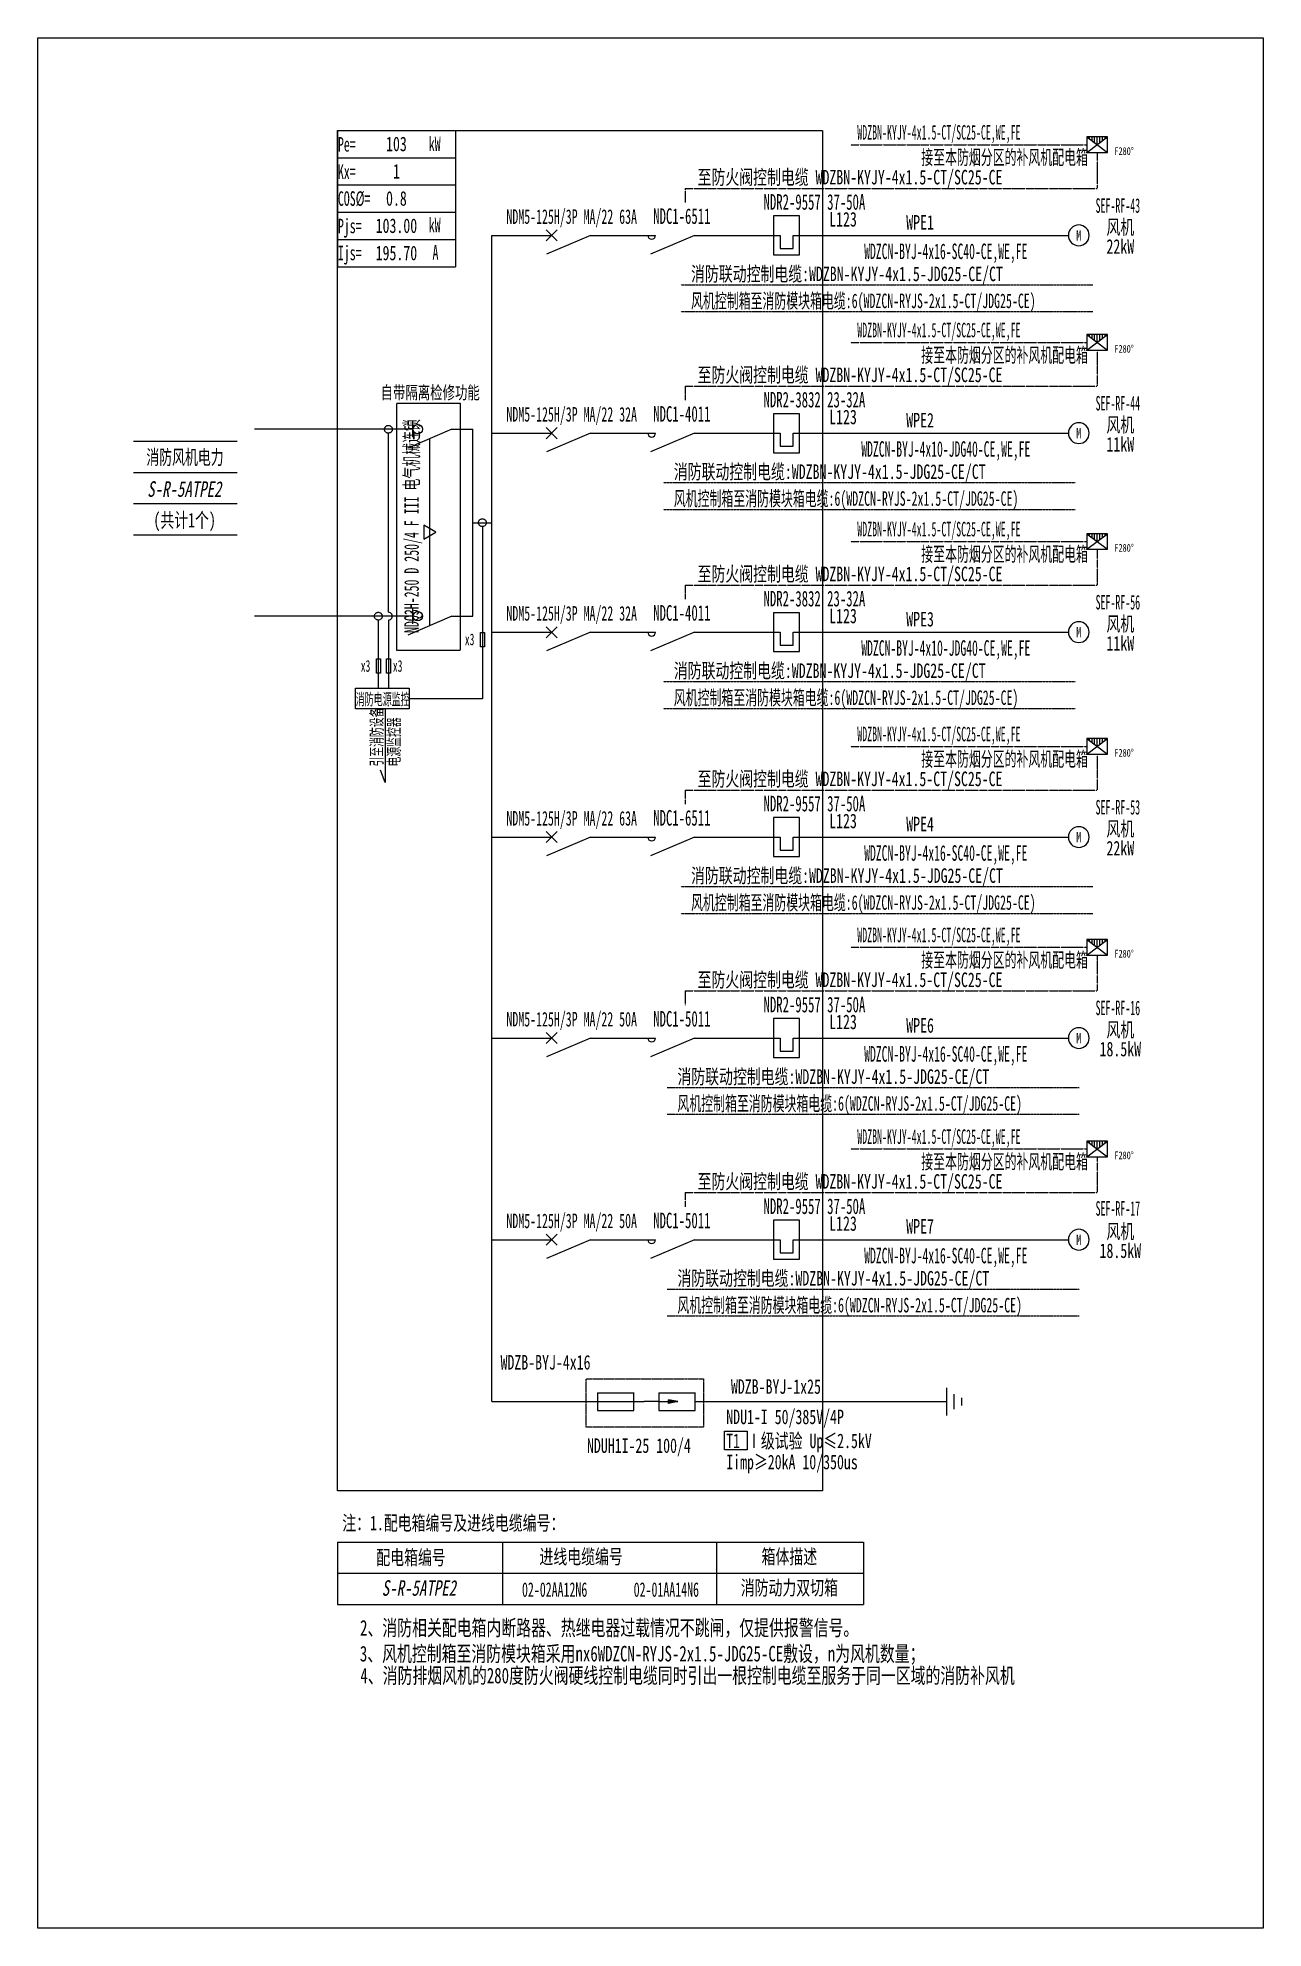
# Model space of a CAD drawing. Extents: x 302592 to 304388, y 318173 to 320944.
import ezdxf
from ezdxf.enums import TextEntityAlignment as Align

# ---------------------------------------------------------------- set-up
doc = ezdxf.new("R2010")
doc.units = 0
doc.header["$MEASUREMENT"] = 0
for name, pattern in [('_点划线L', [1.9, 1.5, -0.17, 0.06, -0.17]), ('DASH', [0.35, 0.25, -0.1]), ('DASHDOT', [1, 0.5, -0.25, 0, -0.25]), ('DASHED', [0.75, 0.5, -0.25]), ('DASHED2', [0.375, 0.25, -0.125])]:
    doc.linetypes.add(name, pattern=pattern)
for name, color, linetype in [('D_E_Eqpm(强电设备)', 100, 'Continuous'), ('D_E_Eqpm（强电设备）', 100, 'Continuous'), ('D_E_Text(强电文字)', 51, 'Continuous'), ('D_E_Text（强电文字）', 51, 'Continuous'), ('D_E_Wire(强电线缆)', 10, 'Continuous'), ('D_E_WireEm（强电应急照明线缆）', 10, 'DASHED'), ('D_E_Wire（强电线缆）', 10, 'Continuous'), ('D_T_TableDim（表格尺寸）', 255, 'Continuous'), ('系统图', 220, 'Continuous')]:
    doc.layers.add(name, color=color, linetype=linetype)
doc.styles.add('$1$电气', font='', dxfattribs={"width": 0.7})
doc.styles.add('$1$电气箱', font='simhei.ttf', dxfattribs={"width": 0.8, "oblique": 10})
doc.styles.add('电气', font='', dxfattribs={"width": 0.7})
doc.styles.add('电气箱', font='simhei.ttf', dxfattribs={"width": 0.8, "oblique": 10})
doc.styles.get('$1$电气').set_extended_font_data('SimSun')
doc.styles.get('电气').set_extended_font_data('SimSun')

# ---------------------------------------------------------------- blocks, each defined once
blk = doc.blocks.new('A$C670F4C17')
at = {"layer": 'D_E_Wire（强电线缆）', "linetype": 'DASHDOT', "ltscale": 0.5}
blk.add_line((0, 0), (7936, 0), dxfattribs=at)
at = {"layer": 'D_E_Text（强电文字）', "style": '电气', "width": 0.7}
blk.add_text('消防联动控制电缆:WDZBN-KYJY-4x1.5-JDG25-CE/CT', height=280, dxfattribs=at).set_placement((198, 68))
blk = doc.blocks.new('280度防火阀')
at = {"layer": 'D_E_Eqpm（强电设备）'}
for p, q in [((-200, 300), (200, 0)), ((-200, 0), (200, 300)), ((-150, 263), (-150, 300)), ((-100, 225), (-100, 300)), ((-50, 187), (-50, 300)), ((0, 150), (0, 300)), ((50, 187), (50, 300)), ((100, 225), (100, 300)), ((150, 263), (150, 300))]:
    blk.add_line(p, q, dxfattribs=at)
blk.add_lwpolyline([(-200, 0), (200, 0), (200, 300), (-200, 300)], close=True, dxfattribs=at)
at = {"layer": 'D_E_Eqpm（强电设备）', "color": 51}
blk.add_point((-200, 0), dxfattribs=at)
blk.add_point((-200, 0), dxfattribs=at)
at = {"layer": 'D_E_Text（强电文字）', "color": 0, "style": '电气', "width": 0.7}
blk.add_text('F280%%D', height=150, dxfattribs=at).set_placement((331, -48))
blk = doc.blocks.new('A$C70CE04DF')
at = {"layer": 'D_E_Wire（强电线缆）', "linetype": 'DASHDOT', "ltscale": 0.5}
blk.add_line((0, 0), (7936, 0), dxfattribs=at)
at = {"layer": 'D_E_Text（强电文字）', "style": '电气', "width": 0.6}
blk.add_text('风机控制箱至消防模块箱电缆:6(WDZCN-RYJS-2x1.5-CT/JDG25-CE)', height=280, dxfattribs=at).set_placement((198, 68))
blk = doc.blocks.new('1')
at = {"layer": 'D_E_Eqpm(强电设备)'}
for p, q in [((-314387, 61832), (-314387, 61082)), ((-313887, 61832), (-314387, 61832)), ((-313887, 61082), (-313887, 61832)), ((-314262, 61457), (-314262, 61207)), ((-314262, 61207), (-314012, 61207)), ((-314012, 61207), (-314012, 61457)), ((-314387, 61082), (-313887, 61082))]:
    blk.add_line(p, q, dxfattribs=at)
blk = doc.blocks.new('电机')
at = {"layer": 'D_E_Eqpm（强电设备）'}
for start, end in [(90, 180), (180, 270), (0, 90), (270, 0)]:
    blk.add_arc((0, 0), 200, start, end, dxfattribs=at)
at = {"layer": 'D_E_Eqpm（强电设备）', "color": 51, "style": '电气', "width": 0.7}
blk.add_text('M', height=200, dxfattribs=at).set_placement((0, 0), align=Align.MIDDLE)

msp = doc.modelspace()

# ---------------------------------------------------------------- linework, layer by layer
at = {"linetype": 'DASHED'}
for p, q in [((303031.1, 318814, 0), (303031.1, 320808.2, 0)), ((303031.1, 320808.2, 0), (303742.3, 320808.2, 0)), ((303742.3, 320808.2, 0), (303742.3, 318814, 0)), ((303742.3, 318814, 0), (303031.1, 318814, 0))]:
    msp.add_line(p, q, dxfattribs=at)
at = {"linetype": 'DASHED2', "elevation": 0}
msp.add_lwpolyline([(303395.6, 318978.5), (303567.6, 318978.5), (303567.6, 318907.6), (303395.6, 318907.6)], close=True, dxfattribs=at)
at = {"layer": 'D_E_Eqpm(强电设备)', "color": 100}
for p, q in [((303337, 320646.3, 0), (303353.1, 320662.4, 0)), ((303353.1, 320646.3, 0), (303337, 320662.4, 0)), ((303353.1, 320662.4, 0), (303337, 320646.3, 0)), ((303337, 320662.4, 0), (303353.1, 320646.3, 0)), ((303402.1, 320654.4, 0), (303337.7, 320626.7, 0)), ((303554.3, 320654.4, 0), (303489.9, 320626.7, 0)), ((303337, 320356.4, 0), (303353.1, 320372.6, 0)), ((303353.1, 320356.4, 0), (303337, 320372.6, 0)), ((303353.1, 320372.6, 0), (303337, 320356.4, 0)), ((303337, 320372.6, 0), (303353.1, 320356.4, 0)), ((303402.1, 320364.5, 0), (303337.7, 320336.9, 0)), ((303554.3, 320364.5, 0), (303489.9, 320336.9, 0)), ((303337, 320064.7, 0), (303353.1, 320080.8, 0)), ((303353.1, 320064.7, 0), (303337, 320080.8, 0)), ((303353.1, 320080.8, 0), (303337, 320064.7, 0)), ((303337, 320080.8, 0), (303353.1, 320064.7, 0)), ((303402.1, 320072.8, 0), (303337.7, 320045.2, 0)), ((303554.3, 320072.8, 0), (303489.9, 320045.2, 0)), ((303337, 319764.3, 0), (303353.1, 319780.4, 0)), ((303353.1, 319764.3, 0), (303337, 319780.4, 0)), ((303353.1, 319780.4, 0), (303337, 319764.3, 0)), ((303337, 319780.4, 0), (303353.1, 319764.3, 0)), ((303402.1, 319772.4, 0), (303337.7, 319744.7, 0)), ((303554.3, 319772.4, 0), (303489.9, 319744.7, 0)), ((303337, 319469.7, 0), (303353.1, 319485.9, 0)), ((303353.1, 319469.7, 0), (303337, 319485.9, 0)), ((303353.1, 319485.9, 0), (303337, 319469.7, 0)), ((303337, 319485.9, 0), (303353.1, 319469.7, 0)), ((303402.1, 319477.8, 0), (303337.7, 319450.2, 0)), ((303554.3, 319477.8, 0), (303489.9, 319450.2, 0)), ((303337, 319174.1, 0), (303353.1, 319190.3, 0)), ((303353.1, 319174.1, 0), (303337, 319190.3, 0)), ((303353.1, 319190.3, 0), (303337, 319174.1, 0)), ((303337, 319190.3, 0), (303353.1, 319174.1, 0)), ((303402.1, 319182.2, 0), (303337.7, 319154.6, 0)), ((303554.3, 319182.2, 0), (303489.9, 319154.6, 0))]:
    msp.add_line(p, q, dxfattribs=at)
at = {"layer": 'D_E_Eqpm(强电设备)'}
for p, q in [((303412.4, 318957.8, 0), (303465.9, 318957.8, 0)), ((303412.4, 318957.8, 0), (303412.4, 318932, 0)), ((303465.8, 318932, 0), (303465.8, 318957.8, 0)), ((303502.3, 318944.9, 0), (303480.7, 318944.9, 0)), ((303502.3, 318957.8, 0), (303555.8, 318957.8, 0)), ((303502.3, 318957.8, 0), (303502.3, 318932, 0)), ((303502.3, 318944.9, 0), (303530, 318944.9, 0)), ((303530, 318944.9, 0), (303516.6, 318947.7, 0)), ((303516.6, 318942.1, 0), (303516.6, 318947.7, 0)), ((303530, 318944.9, 0), (303516.6, 318942.1, 0)), ((303555.7, 318932, 0), (303555.7, 318957.8, 0)), ((303412.4, 318932, 0), (303465.8, 318932, 0)), ((303502.3, 318932, 0), (303555.7, 318932, 0))]:
    msp.add_line(p, q, dxfattribs=at)
at = {"layer": 'D_E_Eqpm(强电设备)', "color": 100}
for centre in [(303491.6, 320654.4, 0), (303491.6, 320364.5, 0), (303491.6, 320072.8, 0), (303491.6, 319772.4, 0), (303491.6, 319477.8, 0), (303491.6, 319182.2, 0)]:
    msp.add_arc(centre, 5.71, 180, 0, dxfattribs=at)
at = {"layer": 'D_E_Eqpm(强电设备)'}
msp.add_solid([(303516.6, 318942.1, 0), (303530, 318944.9, 0), (303516.6, 318947.7, 0)], dxfattribs=at)
at = {"layer": 'D_E_Eqpm（强电设备）'}
for p, q in [((303199, 320370.2, 0), (303134.5, 320342.6, 0)), ((303141.9, 320358.8, 0), (303141.9, 320381.6, 0)), ((303141.9, 320084.8, 0), (303141.9, 320107.6, 0)), ((303199, 320096.2, 0), (303134.5, 320068.6, 0))]:
    msp.add_line(p, q, dxfattribs=at)
at = {"layer": 'D_E_Eqpm（强电设备）', "linetype": 'DASH'}
msp.add_line((303166.7, 320082.4, 0), (303166.7, 320356.4, 0), dxfattribs=at)
at = {"layer": 'D_E_Eqpm（强电设备）', "elevation": 0}
msp.add_lwpolyline([(303175.5, 320219.4), (303157.9, 320229.6), (303157.9, 320209.2)], close=True, dxfattribs=at)
at = {"layer": 'D_E_Eqpm（强电设备）'}
for centre in [(303148.8, 320370.2, 0), (303148.8, 320096.2, 0)]:
    msp.add_circle(centre, 6.94, dxfattribs=at)
at = {"layer": 'D_E_Text（强电文字）'}
for p, q in [((303031.1, 320808.2, 0), (303031.1, 320608.5, 0)), ((303031.1, 320808.2, 0), (303204.2, 320808.2, 0)), ((303204.2, 320808.2, 0), (303204.2, 320608.5, 0)), ((303031.1, 320768.3, 0), (303204.2, 320768.3, 0)), ((303031.1, 320728.3, 0), (303204.2, 320728.3, 0)), ((303031.1, 320688.4, 0), (303204.2, 320688.4, 0)), ((303031.1, 320648.4, 0), (303204.2, 320648.4, 0)), ((303031.1, 320608.5, 0), (303204.2, 320608.5, 0))]:
    msp.add_line(p, q, dxfattribs=at)
at = {"layer": 'D_E_Text（强电文字）', "elevation": 0}
msp.add_lwpolyline([(303598.6, 318901.7), (303631.7, 318901.7), (303631.7, 318874.4), (303598.6, 318874.4)], close=True, dxfattribs=at)
at = {"layer": 'D_E_Wire(强电线缆)', "color": 10}
for p, q in [((303257.4, 320654.4, 0), (303345.1, 320654.4, 0)), ((303402.1, 320654.4, 0), (303497.3, 320654.4, 0)), ((303554.3, 320654.4, 0), (303679.9, 320654.4, 0)), ((303698.9, 320654.4, 0), (304102.5, 320654.4, 0)), ((303257.4, 320364.5, 0), (303345.1, 320364.5, 0)), ((303402.1, 320364.5, 0), (303497.3, 320364.5, 0)), ((303554.3, 320364.5, 0), (303679.9, 320364.5, 0)), ((303698.9, 320364.5, 0), (304102.5, 320364.5, 0)), ((303257.4, 320072.8, 0), (303345.1, 320072.8, 0)), ((303402.1, 320072.8, 0), (303497.3, 320072.8, 0)), ((303554.3, 320072.8, 0), (303679.9, 320072.8, 0)), ((303698.9, 320072.8, 0), (304102.5, 320072.8, 0)), ((303257.4, 319772.4, 0), (303345.1, 319772.4, 0)), ((303402.1, 319772.4, 0), (303497.3, 319772.4, 0)), ((303554.3, 319772.4, 0), (303679.9, 319772.4, 0)), ((303698.9, 319772.4, 0), (304102.5, 319772.4, 0)), ((303257.4, 319477.8, 0), (303345.1, 319477.8, 0)), ((303402.1, 319477.8, 0), (303497.3, 319477.8, 0)), ((303554.3, 319477.8, 0), (303679.9, 319477.8, 0)), ((303698.9, 319477.8, 0), (304102.5, 319477.8, 0)), ((303257.4, 319182.2, 0), (303345.1, 319182.2, 0)), ((303402.1, 319182.2, 0), (303497.3, 319182.2, 0)), ((303554.3, 319182.2, 0), (303679.9, 319182.2, 0)), ((303698.9, 319182.2, 0), (304102.5, 319182.2, 0))]:
    msp.add_line(p, q, dxfattribs=at)
at = {"layer": 'D_E_WireEm（强电应急照明线缆）'}
msp.add_line((303141.9, 320096.2, 0), (302909.6, 320096.2, 0), dxfattribs=at)
at = {"layer": 'D_E_Wire（强电线缆）', "linetype": 'DASHDOT', "ltscale": 0.5}
for p, q in [((303783.6, 320787.3, 0), (304129.6, 320787.3, 0)), ((304144.8, 320775.9, 0), (304144.8, 320723.3, 0)), ((303540.9, 320723.3, 0), (304144.8, 320723.3, 0)), ((303540.9, 320723.3, 0), (303540.9, 320702.4, 0)), ((303783.6, 320497.5, 0), (304129.6, 320497.5, 0)), ((304144.8, 320486.1, 0), (304144.8, 320433.5, 0)), ((303540.9, 320433.5, 0), (304144.8, 320433.5, 0)), ((303540.9, 320433.5, 0), (303540.9, 320412.6, 0)), ((303783.6, 320205.8, 0), (304129.6, 320205.8, 0)), ((304144.8, 320194.3, 0), (304144.8, 320141.8, 0)), ((303540.9, 320141.8, 0), (304144.8, 320141.8, 0)), ((303540.9, 320141.8, 0), (303540.9, 320120.8, 0)), ((303783.6, 319905.3, 0), (304129.6, 319905.3, 0)), ((304144.8, 319893.9, 0), (304144.8, 319841.3, 0)), ((303540.9, 319841.3, 0), (304144.8, 319841.3, 0)), ((303540.9, 319841.3, 0), (303540.9, 319820.4, 0)), ((303783.6, 319610.8, 0), (304129.6, 319610.8, 0)), ((304144.8, 319599.4, 0), (304144.8, 319546.8, 0)), ((303540.9, 319546.8, 0), (304144.8, 319546.8, 0)), ((303540.9, 319546.8, 0), (303540.9, 319525.9, 0)), ((303783.6, 319315.2, 0), (304129.6, 319315.2, 0)), ((304144.8, 319303.8, 0), (304144.8, 319251.2, 0)), ((303540.9, 319251.2, 0), (304144.8, 319251.2, 0)), ((303540.9, 319251.2, 0), (303540.9, 319230.3, 0))]:
    msp.add_line(p, q, dxfattribs=at)
at = {"layer": 'D_E_Wire（强电线缆）'}
for p, q in [((303257.4, 318944.9, 0), (303257.4, 320654.4, 0)), ((303141.9, 320370.2, 0), (302909.6, 320370.2, 0)), ((303105.9, 320101.9, 0), (303105.9, 320364.5, 0)), ((303199, 320370.2, 0), (303229.8, 320370.2, 0)), ((303229.8, 320096.2, 0), (303229.8, 320370.2, 0)), ((303229.8, 320233.2, 0), (303257.4, 320233.2, 0)), ((303243.6, 320227.5, 0), (303243.6, 319975.1, 0)), ((303091, 320090.5, 0), (303091, 319990.8, 0)), ((303105.9, 320090.5, 0), (303105.9, 319990.8, 0)), ((303199, 320096.2, 0), (303229.8, 320096.2, 0)), ((303101.3, 319960.4, 0), (303101.3, 319852.4, 0)), ((303101.3, 319852.4, 0), (303094.5, 319870.6, 0)), ((303257.4, 318944.9, 0), (303480.7, 318944.9, 0)), ((303555.7, 318944.9, 0), (303924.1, 318944.9, 0)), ((303924.1, 318924.6, 0), (303924.1, 318965.3, 0)), ((303935.2, 318933.8, 0), (303935.2, 318956, 0)), ((303946.3, 318939.3, 0), (303946.3, 318950.5, 0))]:
    msp.add_line(p, q, dxfattribs=at)
at = {"layer": 'D_E_Wire（强电线缆）', "linetype": '_点划线L'}
msp.add_line((303243.6, 319975.1, 0), (303136.5, 319975.1, 0), dxfattribs=at)
at = {"layer": 'D_E_Wire（强电线缆）', "linetype": 'DASH', "elevation": 0}
msp.add_lwpolyline([(303118.3, 320408.3), (303211.1, 320408.3), (303211.1, 320046), (303118.3, 320046)], close=True, dxfattribs=at)
at = {"layer": 'D_E_Wire（强电线缆）', "elevation": 0}
for points in [[(303240.8, 320072.5), (303246.8, 320072.5), (303246.8, 320051.4), (303240.8, 320051.4)], [(303088.2, 320033.6), (303094.2, 320033.6), (303094.2, 320012.5), (303088.2, 320012.5)], [(303103.1, 320033.6), (303109.1, 320033.6), (303109.1, 320012.5), (303103.1, 320012.5)]]:
    msp.add_lwpolyline(points, close=True, dxfattribs=at)
at = {"layer": 'D_E_Wire（强电线缆）', "linetype": '_点划线L', "elevation": 0}
msp.add_lwpolyline([(303057.6, 319990.8), (303136.5, 319990.8), (303136.5, 319960.4), (303057.6, 319960.4)], close=True, dxfattribs=at)
at = {"layer": 'D_E_Wire（强电线缆）', "linetype": '_点划线L'}
for centre in [(303105.9, 320370.2, 0), (303243.6, 320233.2, 0), (303091, 320096.2, 0)]:
    msp.add_circle(centre, 5.71, dxfattribs=at)
at = {"layer": 'D_E_Wire（强电线缆）'}
msp.add_arc((303105.9, 320096.2, 0), 5.71, 269.5766, 90, dxfattribs=at)
at = {"layer": 'D_T_TableDim（表格尺寸）', "color": 255}
for p, q in [((302732.1, 320352.6, 0), (302884.4, 320352.6, 0)), ((302732.1, 320306.9, 0), (302884.4, 320306.9, 0)), ((302732.1, 320261.2, 0), (302884.4, 320261.2, 0)), ((302732.1, 320215.6, 0), (302884.4, 320215.6, 0))]:
    msp.add_line(p, q, dxfattribs=at)
at = {"layer": 'D_T_TableDim（表格尺寸）', "ltscale": 3.5}
for p, q in [((303031.1, 318738.8, 0), (303802, 318738.8, 0)), ((303031.1, 318738.8, 0), (303031.1, 318647.5, 0)), ((303272.9, 318738.8, 0), (303272.9, 318647.5, 0)), ((303586.8, 318738.8, 0), (303586.8, 318647.5, 0)), ((303802, 318738.8, 0), (303802, 318647.5, 0)), ((303031.1, 318693.2, 0), (303802, 318693.2, 0)), ((303031.1, 318693.2, 0), (303802, 318693.2, 0)), ((303272.9, 318693.2, 0), (303272.9, 318647.5, 0)), ((303586.8, 318693.2, 0), (303586.8, 318647.5, 0)), ((303031.1, 318647.5, 0), (303802, 318647.5, 0))]:
    msp.add_line(p, q, dxfattribs=at)
at = {"layer": '系统图', "ltscale": 9973.992009}
msp.add_lwpolyline([(302592, 320944), (304388, 320944), (304388, 318173), (302592, 318173)], close=True, dxfattribs=at)

# ---------------------------------------------------------------- block references
at = {"layer": 'D_E_Eqpm(强电设备)', "color": 100, "xscale": 0.07610395873094426, "yscale": 0.07610395873094426, "zscale": 0.07610395873094426}
for p in [(327596.5, 315977.2, 0), (327596.5, 315687.3, 0), (327596.5, 315395.6, 0), (327596.5, 315095.2, 0), (327596.5, 314800.7, 0), (327596.5, 314505, 0)]:
    msp.add_blockref('1', p, dxfattribs=at)
at = {"layer": 'D_E_Eqpm（强电设备）', "xscale": 0.07610395873094426, "yscale": 0.07610395873094426, "zscale": 0.07610395873094426}
for name, p in [('280度防火阀', (304144.8, 320775.9, 0)), ('电机', (304117.7, 320654.4, 0)), ('280度防火阀', (304144.8, 320486.1, 0)), ('电机', (304117.7, 320364.5, 0)), ('280度防火阀', (304144.8, 320194.3, 0)), ('电机', (304117.7, 320072.8, 0)), ('280度防火阀', (304144.8, 319893.9, 0)), ('电机', (304117.7, 319772.4, 0)), ('280度防火阀', (304144.8, 319599.4, 0)), ('电机', (304117.7, 319477.8, 0)), ('280度防火阀', (304144.8, 319303.8, 0)), ('电机', (304117.7, 319182.2, 0))]:
    msp.add_blockref(name, p, dxfattribs=at)
at = {"layer": 'D_E_Wire（强电线缆）', "xscale": 0.07610395873094426, "yscale": 0.07610395873094426, "zscale": 0.07610395873094426}
for name, p in [('A$C670F4C17', (303534.4, 320582.1, 0)), ('A$C70CE04DF', (303534.4, 320542.6, 0)), ('A$C670F4C17', (303509.1, 320292.2, 0)), ('A$C70CE04DF', (303509.1, 320252.8, 0)), ('A$C670F4C17', (303509.1, 320000.5, 0)), ('A$C70CE04DF', (303509.1, 319961, 0)), ('A$C670F4C17', (303534.4, 319700.1, 0)), ('A$C70CE04DF', (303534.4, 319660.6, 0)), ('A$C670F4C17', (303514.4, 319405.5, 0)), ('A$C70CE04DF', (303514.4, 319366.1, 0)), ('A$C670F4C17', (303514.4, 319109.9, 0)), ('A$C70CE04DF', (303514.4, 319070.5, 0))]:
    msp.add_blockref(name, p, dxfattribs=at)

# ---------------------------------------------------------------- texts
at = {"layer": 'D_E_Text(强电文字)', "color": 51, "style": '电气', "width": 0.6}
for s, height, p in [('NDC1-6511', 22.83, (303494, 320671.2, 0)), ('NDR2-9557 37-50A', 22.831, (303655.7, 320692, 0)), ('NDR2-3832 23-32A', 22.831, (303655.7, 320402.2, 0)), ('NDC1-4011', 22.83, (303494, 320381.3, 0)), ('NDC1-4011', 22.83, (303494, 320089.6, 0)), ('NDR2-3832 23-32A', 22.831, (303655.7, 320110.5, 0)), ('NDR2-9557 37-50A', 22.831, (303655.7, 319810.1, 0)), ('NDC1-6511', 22.83, (303494, 319789.2, 0)), ('NDR2-9557 37-50A', 22.831, (303655.7, 319515.5, 0)), ('NDC1-5011', 22.83, (303494, 319494.6, 0)), ('NDC1-5011', 22.83, (303494, 319199, 0)), ('NDR2-9557 37-50A', 22.831, (303655.7, 319219.9, 0))]:
    msp.add_text(s, height=height, dxfattribs=at).set_placement(p)
at = {"layer": 'D_E_Text(强电文字)', "color": 51, "style": '电气', "width": 0.55}
for s, p in [('WDZCN-BYJ-4x16-SC40-CE,WE,FE', (303922.8, 320628.3, 0)), ('WDZCN-BYJ-4x10-JDG40-CE,WE,FE', (303922.8, 320338.5, 0)), ('WDZCN-BYJ-4x10-JDG40-CE,WE,FE', (303922.8, 320046.8, 0)), ('WDZCN-BYJ-4x16-SC40-CE,WE,FE', (303922.8, 319746.3, 0))]:
    msp.add_text(s, height=22.831, dxfattribs=at).set_placement(p, align=Align.MIDDLE)
at = {"layer": 'D_E_Text(强电文字)', "color": 1, "style": '电气', "width": 0.55}
for p in [(303922.8, 319451.8, 0), (303922.8, 319156.2, 0)]:
    msp.add_text('WDZCN-BYJ-4x16-SC40-CE,WE,FE', height=22.831, dxfattribs=at).set_placement(p, align=Align.MIDDLE)
at = {"layer": 'D_E_Text(强电文字)', "style": '电气', "width": 0.7}
for s, p in [('WDZB-BYJ-4x16', (303270.2, 318991.9, 0)), ('WDZB-BYJ-1x25', (303607.9, 318956.3, 0)), ('T1 Ⅰ级试验 Up≤2.5kV ', (303601, 318876.7, 0)), ('Iimp≥20kA 10/350us', (303601, 318845.7, 0))]:
    msp.add_text(s, height=21.309, dxfattribs=at).set_placement(p)
at = {"layer": 'D_E_Text(强电文字)', "color": 51, "true_color": 0xffff7f, "style": '电气', "width": 0.7}
msp.add_text('NDU1-I 50/385V/4P', height=21.309, dxfattribs=at).set_placement((303601, 318911.9, 0))
at = {"layer": 'D_E_Text（强电文字）', "linetype": 'Continuous', "style": '电气', "width": 0.6}
for s, height, p in [('kW', 21.31, (303165, 320777.9, 0)), ('Pe=', 21.31, (303031.8, 320777.2, 0)), ('Kx=', 21.31, (303031.8, 320737.1, 0)), ('COS%%C=', 21.31, (303031.8, 320697.7, 0)), ('Pjs=', 21.31, (303031.8, 320657.5, 0)), ('kW', 21.31, (303165, 320658.9, 0)), ('Ijs=', 21.31, (303031.8, 320618, 0)), ('A', 21.3, (303170.5, 320618.9, 0))]:
    msp.add_text(s, height=height, dxfattribs=at).set_placement(p)
at = {"layer": 'D_E_Text（强电文字）', "style": '电气'}
for s, height, width, p in [('WDZBN-KYJY-4x1.5-CT/SC25-CE,WE,FE', 21.309, 0.5, (303793.1, 320794.8, 0)), ('接至本防烟分区的补风机配电箱', 21.309, 0.6, (303886.9, 320758.2, 0)), ('至防火阀控制电缆 WDZBN-KYJY-4x1.5-CT/SC25-CE ', 21.309, 0.7, (303559, 320729.1, 0)), ('L123', 21.31, 0.7, (303751.9, 320667.4, 0)), ('WDZBN-KYJY-4x1.5-CT/SC25-CE,WE,FE', 21.309, 0.5, (303793.1, 320505, 0)), ('接至本防烟分区的补风机配电箱', 21.309, 0.6, (303886.9, 320468.3, 0)), ('至防火阀控制电缆 WDZBN-KYJY-4x1.5-CT/SC25-CE ', 21.309, 0.7, (303559, 320439.3, 0)), ('自带隔离检修功能', 19.03, 0.7, (303094.4, 320414.5, 0)), ('L123', 21.31, 0.7, (303751.9, 320377.6, 0)), ('WDZBN-KYJY-4x1.5-CT/SC25-CE,WE,FE', 21.309, 0.5, (303793.1, 320213.2, 0)), ('接至本防烟分区的补风机配电箱', 21.309, 0.6, (303886.9, 320176.6, 0)), ('至防火阀控制电缆 WDZBN-KYJY-4x1.5-CT/SC25-CE ', 21.309, 0.7, (303559, 320147.5, 0)), ('L123', 21.31, 0.7, (303751.9, 320085.9, 0)), ('x3', 17.12, 0.6, (303217.9, 320053.6, 0)), ('x3', 17.12, 0.6, (303065.4, 320014.7, 0)), ('x3', 17.12, 0.6, (303112.4, 320014.7, 0)), ('消防电源监控', 17.12, 0.55, (303057.9, 319965.9, 0)), ('WDZBN-KYJY-4x1.5-CT/SC25-CE,WE,FE', 21.309, 0.5, (303793.1, 319912.8, 0)), ('接至本防烟分区的补风机配电箱', 21.309, 0.6, (303886.9, 319876.2, 0)), ('至防火阀控制电缆 WDZBN-KYJY-4x1.5-CT/SC25-CE ', 21.309, 0.7, (303559, 319847.1, 0)), ('L123', 21.31, 0.7, (303751.9, 319785.4, 0)), ('WDZBN-KYJY-4x1.5-CT/SC25-CE,WE,FE', 21.309, 0.5, (303793.1, 319618.3, 0)), ('接至本防烟分区的补风机配电箱', 21.309, 0.6, (303886.9, 319581.6, 0)), ('至防火阀控制电缆 WDZBN-KYJY-4x1.5-CT/SC25-CE ', 21.309, 0.7, (303559, 319552.6, 0)), ('L123', 21.31, 0.7, (303751.9, 319490.9, 0)), ('WPE6', 21.31, 0.7, (303864.8, 319485.7, 0)), ('WDZBN-KYJY-4x1.5-CT/SC25-CE,WE,FE', 21.309, 0.5, (303793.1, 319322.7, 0)), ('接至本防烟分区的补风机配电箱', 21.309, 0.6, (303886.9, 319286, 0)), ('至防火阀控制电缆 WDZBN-KYJY-4x1.5-CT/SC25-CE ', 21.309, 0.7, (303559, 319257, 0)), ('L123', 21.31, 0.7, (303751.9, 319195.3, 0)), ('WPE7', 21.31, 0.7, (303864.8, 319191.2, 0)), ('注：1.配电箱编号及进线电缆编号：', 21.309, 0.7, (303038.2, 318756.3, 0)), ('2、消防相关配电箱内断路器、热继电器过载情况不跳闸，仅提供报警信号。', 22.831, 0.7, (303064.3, 318601.9, 0)), ('3、风机控制箱至消防模块箱采用nx6WDZCN-RYJS-2x1.5-JDG25-CE敷设，n为风机数量；', 22.831, 0.7, (303064, 318564, 0)), ('4、消防排烟风机的280度防火阀硬线控制电缆同时引出一根控制电缆至服务于同一区域的消防补风机', 22.831, 0.7, (303064.8, 318531.9, 0))]:
    msp.add_text(s, height=height, dxfattribs=dict(at, width=width)).set_placement(p)
at = {"layer": 'D_E_Text（强电文字）'}
for s, height, style, width, p in [('NDM5-125H/3P MA/22 63A', 21.309, '电气', 0.6, (303374.5, 320680.2, 0)), ('风机', 21.31, '电气', 0.7, (304178.6, 320666.9, 0)), ('22kW', 21.31, '电气', 0.7, (304178.6, 320638.6, 0)), ('NDM5-125H/3P MA/22 32A', 21.309, '电气', 0.6, (303374.5, 320390.4, 0)), ('风机', 21.31, '电气', 0.7, (304178.6, 320377.1, 0)), ('11kW', 21.31, '电气', 0.7, (304178.6, 320348.7, 0)), ('消防风机电力', 21.31, '$1$电气', 0.65, (302807.7, 320329.6, 0)), ('NDM5-125H/3P MA/22 32A', 21.309, '电气', 0.6, (303374.5, 320098.6, 0)), ('风机', 21.31, '电气', 0.7, (304178.6, 320085.3, 0)), ('11kW', 21.31, '电气', 0.7, (304178.6, 320057, 0)), ('NDM5-125H/3P MA/22 63A', 21.309, '电气', 0.6, (303374.5, 319798.2, 0)), ('风机', 21.31, '电气', 0.7, (304178.6, 319784.9, 0)), ('22kW', 21.31, '电气', 0.7, (304178.6, 319756.6, 0)), ('NDM5-125H/3P MA/22 50A', 21.309, '电气', 0.6, (303374.5, 319503.7, 0)), ('风机', 21.31, '电气', 0.7, (304178.6, 319490.4, 0)), ('18.5kW', 21.31, '电气', 0.7, (304178.6, 319462, 0)), ('NDM5-125H/3P MA/22 50A', 21.309, '电气', 0.6, (303374.5, 319208.1, 0)), ('风机', 21.31, '电气', 0.7, (304178.6, 319194.8, 0)), ('18.5kW', 21.31, '电气', 0.7, (304178.6, 319166.4, 0)), ('配电箱编号', 21.31, '电气', 0.7, (303139, 318716.9, 0)), ('进线电缆编号', 21.31, '电气', 0.7, (303388.3, 318718.1, 0)), ('箱体描述', 21.31, '电气', 0.7, (303693.5, 318718.1, 0)), ('02-02AA12N6', 21.309, '电气', 0.6, (303349.5, 318669.2, 0)), ('02-01AA14N6', 21.309, '电气', 0.6, (303513.2, 318669.2, 0)), ('消防动力双切箱', 21.31, '电气', 0.7, (303693.5, 318672.4, 0))]:
    msp.add_text(s, height=height, dxfattribs=dict(at, style=style, width=width)).set_placement(p, align=Align.MIDDLE)
at = {"layer": 'D_E_Text（强电文字）', "color": 51, "style": '电气', "width": 0.5}
msp.add_text('SEF-RF-43', height=21.31, dxfattribs=at).set_placement((304175, 320687.5, 0), align=Align.CENTER)
at = {"layer": 'D_E_Text（强电文字）', "color": 51, "style": '电气', "width": 0.7}
for s, p in [('WPE1', (303864.8, 320662.8, 0)), ('WPE2', (303864.8, 320372.9, 0)), ('WPE3', (303864.8, 320081.2, 0)), ('WPE4', (303864.8, 319780.8, 0))]:
    msp.add_text(s, height=21.31, dxfattribs=at).set_placement(p)
at = {"layer": 'D_E_Text（强电文字）'}
for s, style, width, p in [('SEF-RF-44', '电气', 0.5, (304175, 320397.7, 0)), ('(共计1个)', '$1$电气', 0.7, (302807.2, 320226.4, 0)), ('SEF-RF-56', '电气', 0.5, (304175, 320106, 0)), ('SEF-RF-53', '电气', 0.5, (304175, 319805.5, 0)), ('SEF-RF-16', '电气', 0.5, (304175, 319511.4, 0)), ('SEF-RF-17', '电气', 0.5, (304175, 319217.4, 0))]:
    msp.add_text(s, height=21.31, dxfattribs=dict(at, style=style, width=width)).set_placement(p, align=Align.CENTER)
at = {"layer": 'D_E_Text（强电文字）', "style": '电气', "width": 0.6}
msp.add_text('NDQ3H-250 D 250/4 F III 电气机械连锁', height=21.309, rotation=90, dxfattribs=at).set_placement((303140.8, 320228.3, 0), align=Align.MIDDLE)
at = {"layer": 'D_E_Text（强电文字）', "color": 7, "style": '$1$电气箱', "oblique": 10, "width": 0.7}
msp.add_text('S-R-5ATPE2', height=22.83, dxfattribs=at).set_placement((302806.8, 320282.5, 0), align=Align.MIDDLE)
at = {"layer": 'D_E_Text（强电文字）', "style": '电气', "width": 0.6}
for s, p in [('引至消防设备', (303097.2, 319875.9, 0)), ('电源监控器', (303122.5, 319875.9, 0))]:
    msp.add_text(s, height=17.12, rotation=90, dxfattribs=at).set_placement(p)
at = {"layer": 'D_E_Text（强电文字）', "color": 51, "true_color": 0xffff7f, "style": '电气', "width": 0.7}
msp.add_text('NDUH1I-25 100/4', height=21.309, dxfattribs=at).set_placement((303396.9, 318869.7, 0))
at = {"layer": 'D_E_Text（强电文字）', "style": '电气箱', "oblique": 10, "width": 0.7}
msp.add_text('S-R-5ATPE2', height=22.83, dxfattribs=at).set_placement((303150.6, 318671.7, 0), align=Align.MIDDLE)
at = {"layer": 'D_E_Text（强电文字）', "width": 173.121, "attachment_point": 5, "style": '电气'}
for s, insert, char_height in [('103', (303117.6, 320788.3, 0), 21.31), ('1', (303117.6, 320748.3, 0), 21.3), ('0.8', (303117.6, 320708.4, 0), 21.31), ('{\\C200;103.00}', (303117.6, 320668.4, 0), 21.309), ('{\\C200;195.70}', (303117.6, 320628.4, 0), 21.309)]:
    msp.add_mtext(s, dxfattribs=dict(at, insert=insert, char_height=char_height))

doc.saveas('drawing.dxf')
